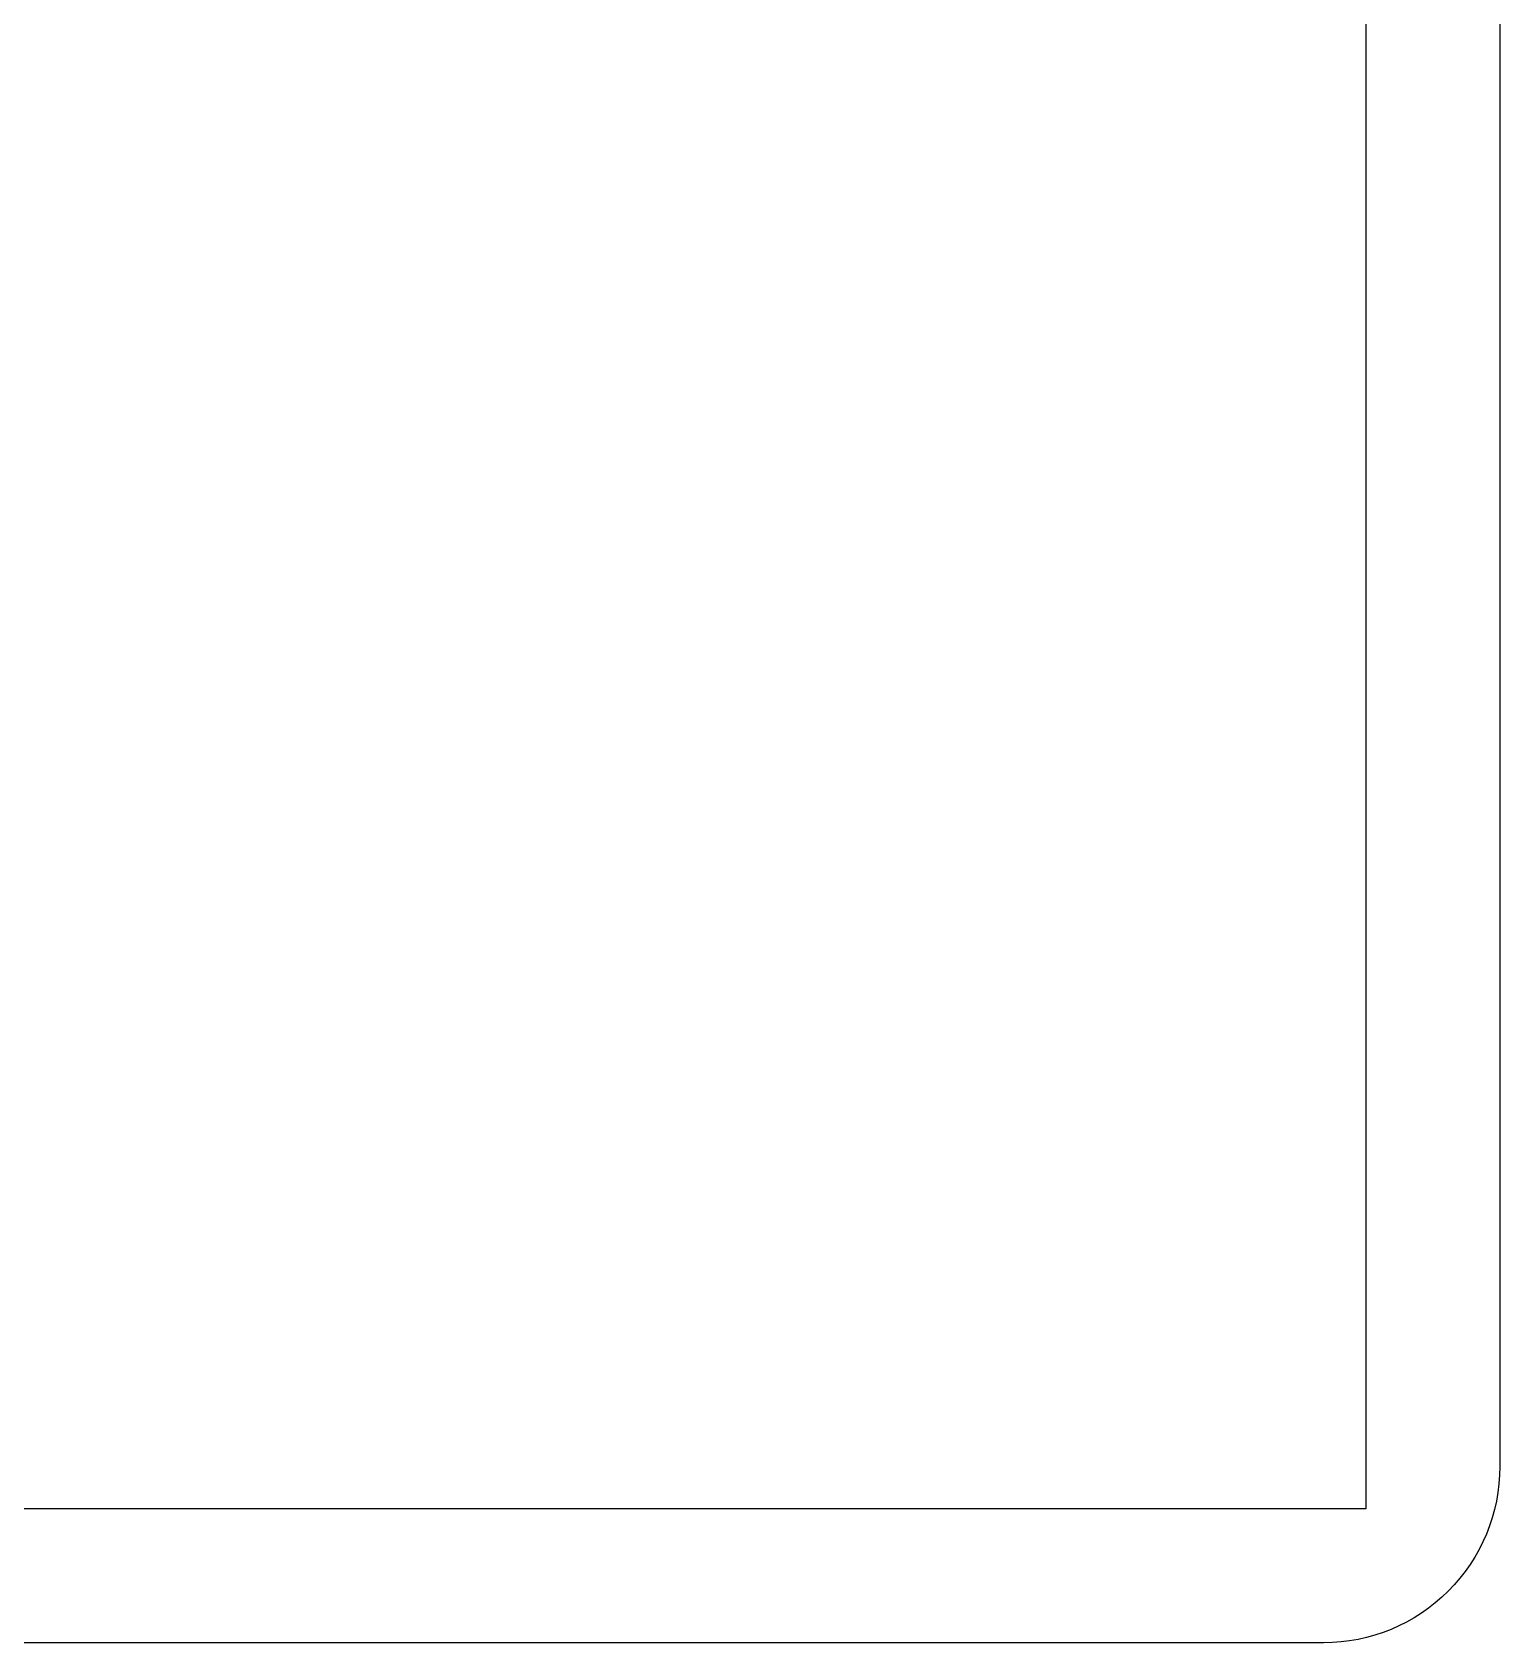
# Model space of a CAD drawing. Extents: x 34 to 201, y -57 to 34.
# Drawn here: x 158.89 to 200.54, y -57.41 to -11.71 of the extents above; entities that cross this region are included whole.
import ezdxf

# ---------------------------------------------------------------- set-up
doc = ezdxf.new("R2010")
doc.units = 0
doc.layers.add('Line Etch', color=7, linetype='CONTINUOUS')
doc.layers.add('Outer Cuts', color=7, linetype='CONTINUOUS')

msp = doc.modelspace()

# ---------------------------------------------------------------- linework, layer by layer
at = {"layer": 'Line Etch', "color": 7}
msp.add_lwpolyline([(141.337, -53.613), (141.337, 30.187), (196.737, 30.187), (196.737, -53.613)], close=True, dxfattribs=at)
at = {"layer": 'Outer Cuts', "color": 1}
msp.add_lwpolyline([(195.537, -57.413), (38.955, -57.413)], dxfattribs=at)
for points in [[(200.537, 28.987), (200.537, 28.987), (200.537, -52.413), (200.537, -52.413)], [(200.537, -52.413), (200.537, -53.739), (200.01, -55.011), (199.072, -55.949)], [(199.072, -55.949), (198.135, -56.886), (196.863, -57.413), (195.537, -57.413)]]:
    msp.add_open_spline(points, degree=3, dxfattribs=at)

doc.saveas('drawing.dxf')
